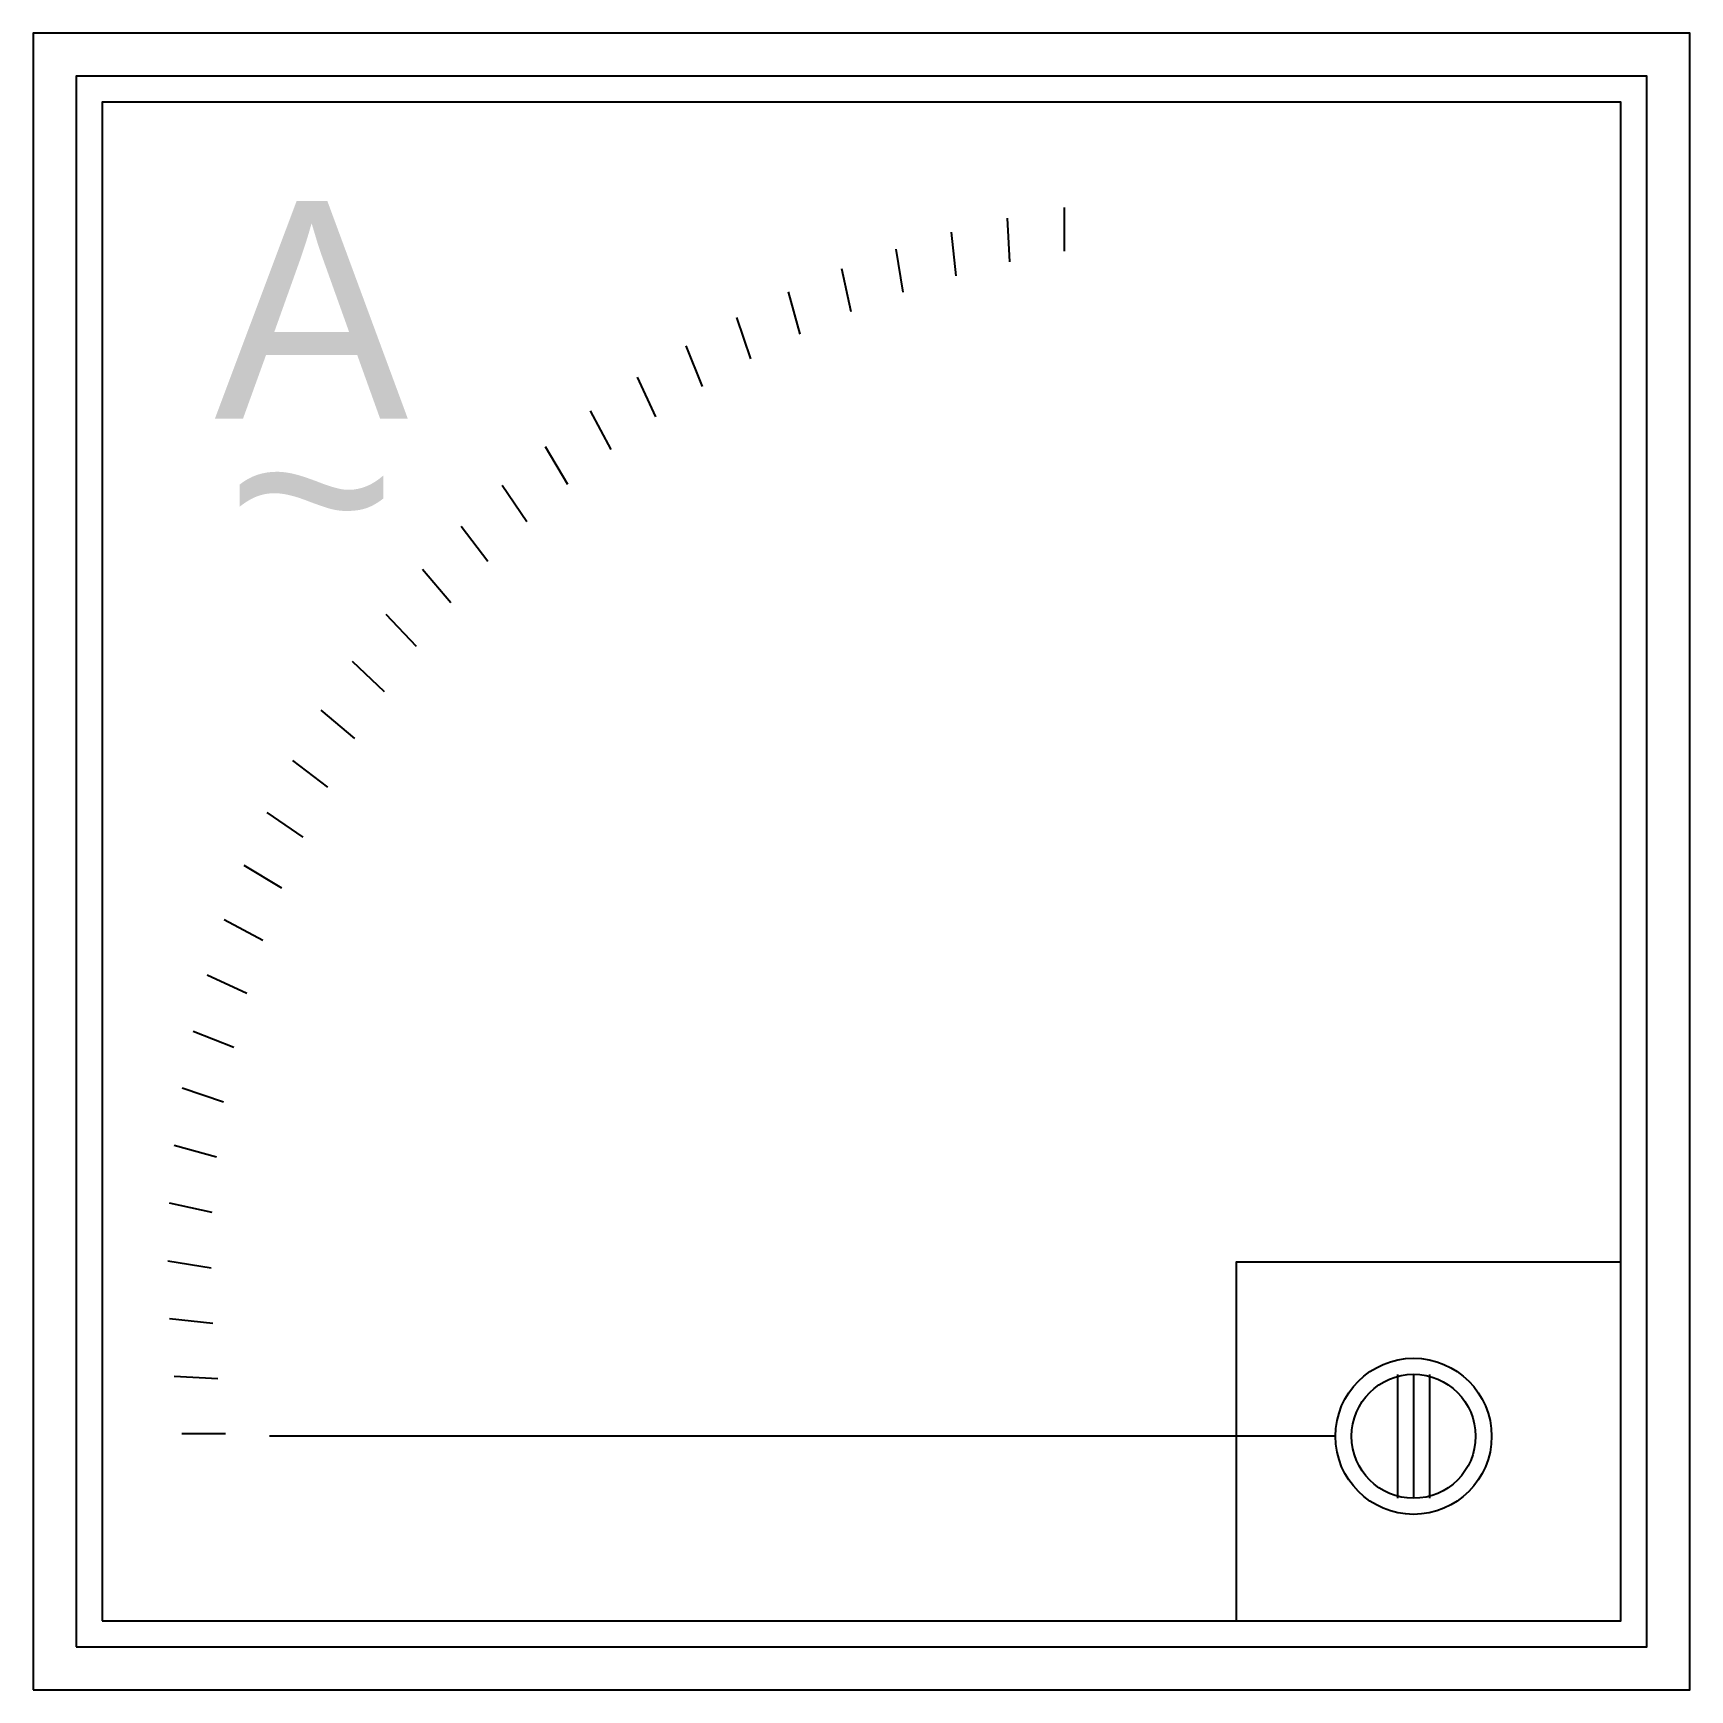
# Model space of a CAD drawing. Header units: millimetres. Extents: x 0 to 96, y 0 to 96.
import ezdxf
from ezdxf.enums import TextEntityAlignment as Align

# ---------------------------------------------------------------- set-up
doc = ezdxf.new("R2010")
doc.units = ezdxf.units.MM
doc.layers.add('CONTROL', color=150, linetype='Continuous')

# ---------------------------------------------------------------- blocks, each defined once
blk = doc.blocks.new('AP')
at = {"layer": 'CONTROL', "linetype": 'Continuous', "ltscale": 100}
for points in [[(-48, 0), (48, 0), (48, 96), (-48, 96)], [(-44, 4), (44, 4), (44, 92), (-44, 92)]]:
    blk.add_lwpolyline(points, close=True, dxfattribs=at)
at = {"layer": 'CONTROL', "color": 240, "linetype": 'Continuous', "ltscale": 100}
blk.add_lwpolyline([(-45.5, 2.5), (45.5, 2.5), (45.5, 93.5), (-45.5, 93.5)], close=True, dxfattribs=at)
for points in [[(11.759, 83.366), (11.759, 85.905)], [(8.602, 82.741), (8.465, 85.276)], [(5.485, 81.945), (5.21, 84.469)], [(2.415, 80.982), (2.004, 83.488)], [(-0.599, 79.854), (-1.145, 82.334)], [(-3.547, 78.565), (-4.226, 81.012)], [(-6.421, 77.118), (-7.231, 79.524)], [(-9.212, 75.517), (-10.152, 77.876)], [(-11.913, 73.768), (-12.979, 76.073)], [(-14.514, 71.875), (-15.704, 74.119)], [(-17.01, 69.844), (-18.319, 72.02)], [(-19.392, 67.681), (-20.817, 69.783)], [(-21.653, 65.392), (-23.19, 67.414)], [(-23.788, 62.984), (-25.431, 64.92)], [(-25.788, 60.464), (-27.534, 62.308)], [(-27.649, 57.84), (-29.493, 59.586)], [(-29.366, 55.118), (-31.301, 56.762)], [(-30.932, 52.308), (-32.954, 53.844)], [(-32.345, 49.417), (-34.446, 50.842)], [(-33.598, 46.453), (-35.774, 47.762)], [(-34.689, 43.426), (-36.933, 44.616)], [(-35.615, 40.345), (-37.92, 41.411)], [(-36.373, 37.218), (-38.732, 38.158)], [(-36.96, 34.054), (-39.366, 34.865)], [(-37.375, 30.864), (-39.822, 31.543)], [(-37.617, 27.655), (-40.097, 28.201)], [(-37.685, 24.438), (-40.19, 24.849)], [(-37.578, 21.222), (-40.102, 21.497)], [(31.06, 18.283), (31.06, 11.1)], [(31.06, 18.283), (31.06, 11.1)], [(31.991, 18.283), (31.991, 11.1)], [(32.922, 18.283), (32.922, 11.1)], [(-37.297, 18.017), (-39.833, 18.155)], [(-36.844, 14.832), (-39.383, 14.832)], [(27.468, 14.692), (-34.305, 14.692)]]:
    blk.add_lwpolyline(points, dxfattribs=at)
at = {"layer": 'CONTROL', "linetype": 'Continuous', "ltscale": 100}
blk.add_lwpolyline([(21.725, 4), (21.725, 24.798), (44, 24.798)], dxfattribs=at)
at = {"layer": 'CONTROL', "color": 240, "linetype": 'Continuous', "ltscale": 100}
for radius in [4.523, 3.592]:
    blk.add_circle((31.991, 14.692), radius, dxfattribs=at)
at = {"layer": 'CONTROL', "color": 2}
for s, p in [('A', (-31.879, 79.967)), ('~', (-31.879, 69.666))]:
    blk.add_text(s, height=12.6, dxfattribs=at).set_placement(p, align=Align.MIDDLE)

msp = doc.modelspace()

# ---------------------------------------------------------------- block references
msp.add_blockref('AP', (48, 0))

doc.saveas('drawing.dxf')
